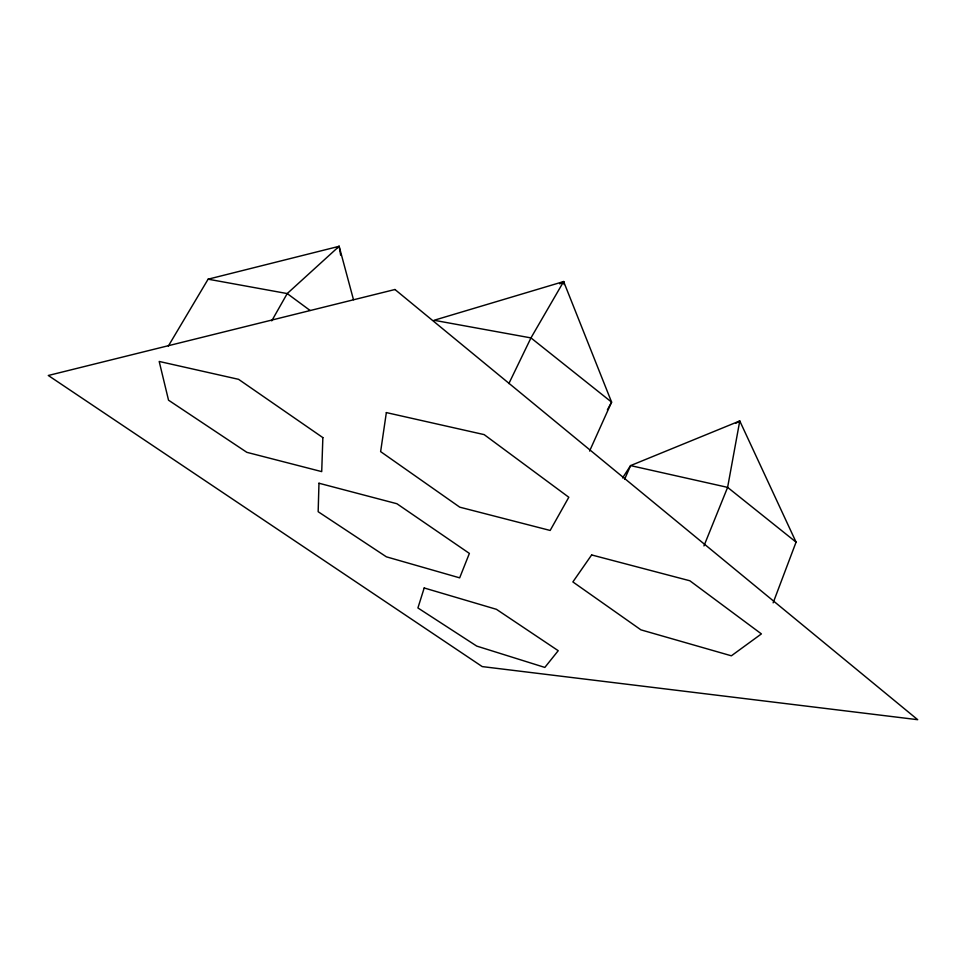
<?xml version="1.0" encoding="UTF-8"?>
<svg xmlns="http://www.w3.org/2000/svg" width="966" height="966" viewBox="0 0 966 966"><rect width="100%" height="100%" fill="white"/><g stroke="black" fill="none" stroke-linecap="round" stroke-linejoin="round"><path stroke-width="1.45" d="M773.138 602.844L796.069 542.131L739.763 420.947L630.581 465.6L622.575 477.929M703.948 545.923L727.615 487.371L739.763 420.947L735.863 423.253M624.591 479.353L630.581 465.6L727.615 487.371L796.069 542.131M589.586 451.05L611.599 402.134L563.637 281.565L434.06 320.277L530.962 337.907L611.599 402.134L607.373 409.91M508.865 383.574L530.962 337.907L563.637 281.565L564.132 284.523M271.736 320.857L287.216 293.567L339.138 246.306L353.484 299.689M168.362 346.021L208.113 279.186L339.138 246.306L340.66 255.193M336.566 247.864L339.138 246.306M559.749 283.895L563.637 281.565M208.113 279.186L287.216 293.567L310.074 310.448M318.973 483.229L318.164 511.714L386.388 556.827L459.671 577.849L469.379 553.409L396.917 503.733L318.973 483.229M322.861 437.61L321.714 471.613L246.849 452.33L168.531 400.19L159.185 361.453L238.566 379.324L322.861 437.61M386.352 412.591L380.628 451.617L459.756 507.174L550.161 530.455L568.805 497.249L484.159 434.615L386.352 412.591M424.195 587.968L417.916 607.952L476.745 646.097L544.836 667.421L558.227 650.698L496.427 609.317L424.195 587.968M591.651 554.943L572.874 581.93L640.929 629.856L731.371 655.805L761.401 633.901L689.857 580.771L591.651 554.943M394.973 289.51L48.3 375.484L482.215 666.588L917.7 719.694L394.973 289.51"/></g></svg>
